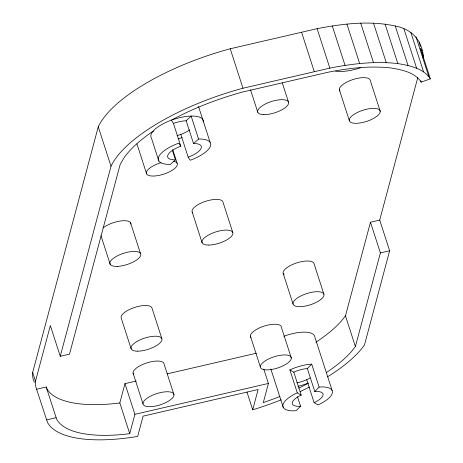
<?xml version="1.0" encoding="UTF-8"?>
<svg xmlns="http://www.w3.org/2000/svg" width="463" height="463" viewBox="0 0 463 463"><rect width="100%" height="100%" fill="white"/><g stroke="black" fill="none" stroke-linecap="round" stroke-linejoin="round"><path stroke-width="0.69" d="M34.447 382.38A132.019 47.955 -17.9 0 1 32.653 372.489L98.26 126.793A138.402 50.276 -17.9 0 1 230.227 48.771L317.109 28.66C342.736 23.746 369.474 20.384 395.269 25.997C411.694 29.157 421.666 39.859 423.396 56.509L423.026 57.904M281.163 399.829A133.489 48.488 -17.9 0 1 252.705 409.801L258.123 389.522L143.084 416.139L137.667 436.424A132.019 47.955 -17.9 0 1 47.504 422.435L35.755 386.727L35.483 381.24L50.345 325.57L60.265 356.273L69.508 354.137L120.166 164.417L123.858 158.062A128.679 46.746 -17.9 0 1 153.409 131.006L154.891 129.316A27.415 9.96 -17.9 0 1 184.916 116.653A27.415 9.96 -17.9 0 1 203.321 121.914M60.265 356.273L111.004 166.252L98.26 126.793M36.675 389.227L46.184 386.987L56.66 419.218A122.296 44.425 -17.9 0 0 127.869 433.918L129.733 433.652L119.819 402.949L124.975 383.63L136.22 381.026M129.733 433.652L134.895 414.333L124.975 383.63M263.788 369.104L268.418 383.433L263.285 402.665L274.738 398.504A123.766 44.957 -17.9 0 0 279.941 396.455M315.87 342.238A123.766 44.957 -17.9 0 0 341.48 320.9L345.473 315.859L370.475 222.217L379.718 220.075L417.817 77.39M326.374 372.553A123.766 44.957 -17.9 0 0 351.394 351.602L355.393 346.561L380.395 252.92L370.475 222.217M379.718 220.075L389.638 250.778L364.491 344.952A133.489 48.488 -17.9 0 1 327.486 376.847M153.409 131.006L152.009 132.574A27.415 9.96 -17.9 0 0 151.442 138.101L158.861 161.06M307.374 368.6L311.709 364.144L319.123 387.103L314.788 391.559L307.374 368.6L305.592 368.722A16.101 5.845 -17.9 0 0 293.797 372.171L289.873 369.879A25.893 9.405 -17.9 0 1 308.844 364.34L311.709 364.144M297.489 396.756L300.539 406.207L296.204 410.664L293.339 410.86A25.893 9.405 -17.9 0 1 297.287 392.838L289.873 369.879M422.059 50.716L420.427 48.146L430.347 78.849L421.249 82.13C414.819 72.274 401.965 69.844 391.154 67.997C370.122 65.584 348.888 68.125 328.226 72.199L242.629 92.01C217.946 98.81 193.87 107.995 171.333 120.189L173.446 123.424A17.623 6.401 -17.9 0 1 186.172 120.779L191.138 116.074L198.552 139.033A27.415 9.96 -17.9 0 1 210.364 146.325A27.415 9.96 -17.9 0 1 190.229 160.256L188.181 157.2L180.825 134.42M175.448 159.839L170.425 164.365A27.415 9.96 -17.9 0 1 158.612 157.073A27.415 9.96 -17.9 0 1 178.747 143.148L180.801 146.204A17.623 6.401 -17.9 0 0 167.855 155.151A17.623 6.401 -17.9 0 0 175.448 159.839L172.421 150.463M188.181 157.2A17.623 6.401 -17.9 0 0 201.121 148.247A17.623 6.401 -17.9 0 0 193.528 143.559L198.552 139.033M46.589 419.929L56.104 417.69M111.004 166.252A138.402 50.276 -17.9 0 1 242.971 88.225L329.853 68.119C352.175 63.715 375.117 60.971 397.839 63.576C409.518 65.572 423.402 68.2 430.347 78.849M380.395 252.92L389.638 250.778M167.143 373.873L256.392 353.217M134.895 414.333L268.418 383.433M119.819 402.949L117.949 403.215A122.296 44.425 -17.9 0 1 46.746 388.515L46.184 386.987M319.123 387.103L321.988 386.906A25.893 9.405 -17.9 0 1 318.046 404.928L314.117 402.642L306.703 379.683M314.788 391.559L316.57 391.438A16.101 5.845 -17.9 0 1 314.117 402.642M300.539 406.207L298.762 406.329A16.101 5.845 -17.9 0 1 301.21 395.124L293.797 372.171M297.287 392.838L301.21 395.124M422.088 52.469L423.396 56.509M415.971 36.82L428.715 76.273M410.831 32.398L423.576 71.852M420.803 80.77L421.249 82.13M403.898 28.775L416.642 68.229M395.269 25.997L408.013 65.457M385.094 24.122L397.839 63.576M373.519 23.167L386.264 62.621M360.723 23.15L373.467 62.603M380.227 111.323A16.182 5.88 -17.9 0 0 356.487 112.92A16.182 5.88 -17.9 0 0 357.482 123.262A16.182 5.88 -17.9 0 0 380.227 111.323L370.313 80.62A16.182 5.88 -17.9 0 0 352.227 79.798A16.182 5.88 -17.9 0 0 339.998 91.037M346.914 24.07L359.658 63.529M332.301 25.922L345.045 65.376M339.321 89.643L349.241 120.351M317.109 28.66L329.853 68.119M301.581 32.26L314.325 71.713M282.303 82.9L288.472 102.005M345.473 315.859L355.393 346.561M323.909 294.248A16.182 5.88 -17.9 0 0 299.312 296.783A16.182 5.88 -17.9 0 0 302.281 306.529A16.182 5.88 -17.9 0 0 323.909 294.248L313.995 263.545A16.182 5.88 -17.9 0 0 294.873 263.551A16.182 5.88 -17.9 0 0 284.143 274.709M250.529 89.781L257.798 112.301M230.227 48.771L242.971 88.225M332.116 390.459L314.429 335.698A25.893 9.405 -17.9 0 0 283.883 336.288M283.177 273.419L293.091 304.127M291.314 358.038A16.182 5.88 -17.9 0 0 267.869 359.34A16.182 5.88 -17.9 0 0 268.245 369.862A16.182 5.88 -17.9 0 0 291.314 358.038L281.394 327.335A16.182 5.88 -17.9 0 0 263.655 326.259A16.182 5.88 -17.9 0 0 250.969 337.504M198.517 106.421L210.121 142.338M232.773 232.432L222.859 201.729A16.182 5.88 -17.9 0 0 203.905 201.909A16.182 5.88 -17.9 0 0 192.822 212.887M270.832 368.97L283.217 407.307M186.172 120.779L193.528 143.559M250.39 336.08L260.304 366.789M173.446 123.424L180.801 146.204M172.705 149.578L177.115 163.219M192.186 212.019L202.105 242.728M246.993 392.115L252.705 409.801M136.938 143.889L146.632 173.909M130.491 222.581L140.405 253.284M161.824 338.54L151.91 307.837A16.182 5.88 -17.9 0 0 134.282 307.554A16.182 5.88 -17.9 0 0 121.237 318.133L131.156 348.836M173.955 394.644A16.182 5.88 -17.9 0 0 150.076 396.392A16.182 5.88 -17.9 0 0 151.378 406.641A16.182 5.88 -17.9 0 0 173.955 394.644L164.035 363.941A16.182 5.88 -17.9 0 0 146.453 363.027A16.182 5.88 -17.9 0 0 133.431 374.063M101.021 235.864L110.281 264.523M133.066 373.103L142.98 403.805M32.653 372.489L35.483 381.24M419.235 41.965L420.271 46.474M173.642 161.315A16.182 5.88 -17.9 0 1 169.18 171.958A16.182 5.88 -17.9 0 1 146.939 174.348A16.182 5.88 -17.9 0 1 161.031 162.675M103.087 227.894A16.182 5.88 -17.9 0 1 120.548 220.99A16.182 5.88 -17.9 0 1 130.925 224.051M360.793 67.656A29.632 10.765 -17.9 0 1 335.617 71.192M182.15 137.54A27.415 9.96 -17.9 0 1 178.041 138.859M308.219 383.017A25.893 9.405 -17.9 0 1 297.975 386.333M308.271 383.289A123.766 44.957 -17.9 0 1 298.826 388.092M309.382 387.051A133.489 48.488 -17.9 0 1 300.394 391.478M189.801 129.837A17.623 6.401 -17.9 0 1 177.063 135.624M310.112 377.895A16.101 5.845 -17.9 0 1 296.841 382.82M263.91 114.633A16.182 5.88 -17.9 0 0 288.542 103.585A16.182 5.88 -17.9 0 0 266.954 103.232A16.182 5.88 -17.9 0 0 263.91 114.633M208.217 245.06A16.182 5.88 -17.9 0 0 232.848 234.012A16.182 5.88 -17.9 0 0 211.261 233.659A16.182 5.88 -17.9 0 0 208.217 245.06M137.262 351.174A16.182 5.88 -17.9 0 0 161.894 340.126A16.182 5.88 -17.9 0 0 140.306 339.773A16.182 5.88 -17.9 0 0 137.262 351.174M117.289 266.37A16.182 5.88 -17.9 0 0 140.845 254.754A16.182 5.88 -17.9 0 0 117.891 255.582A16.182 5.88 -17.9 0 0 117.289 266.37"/></g></svg>
